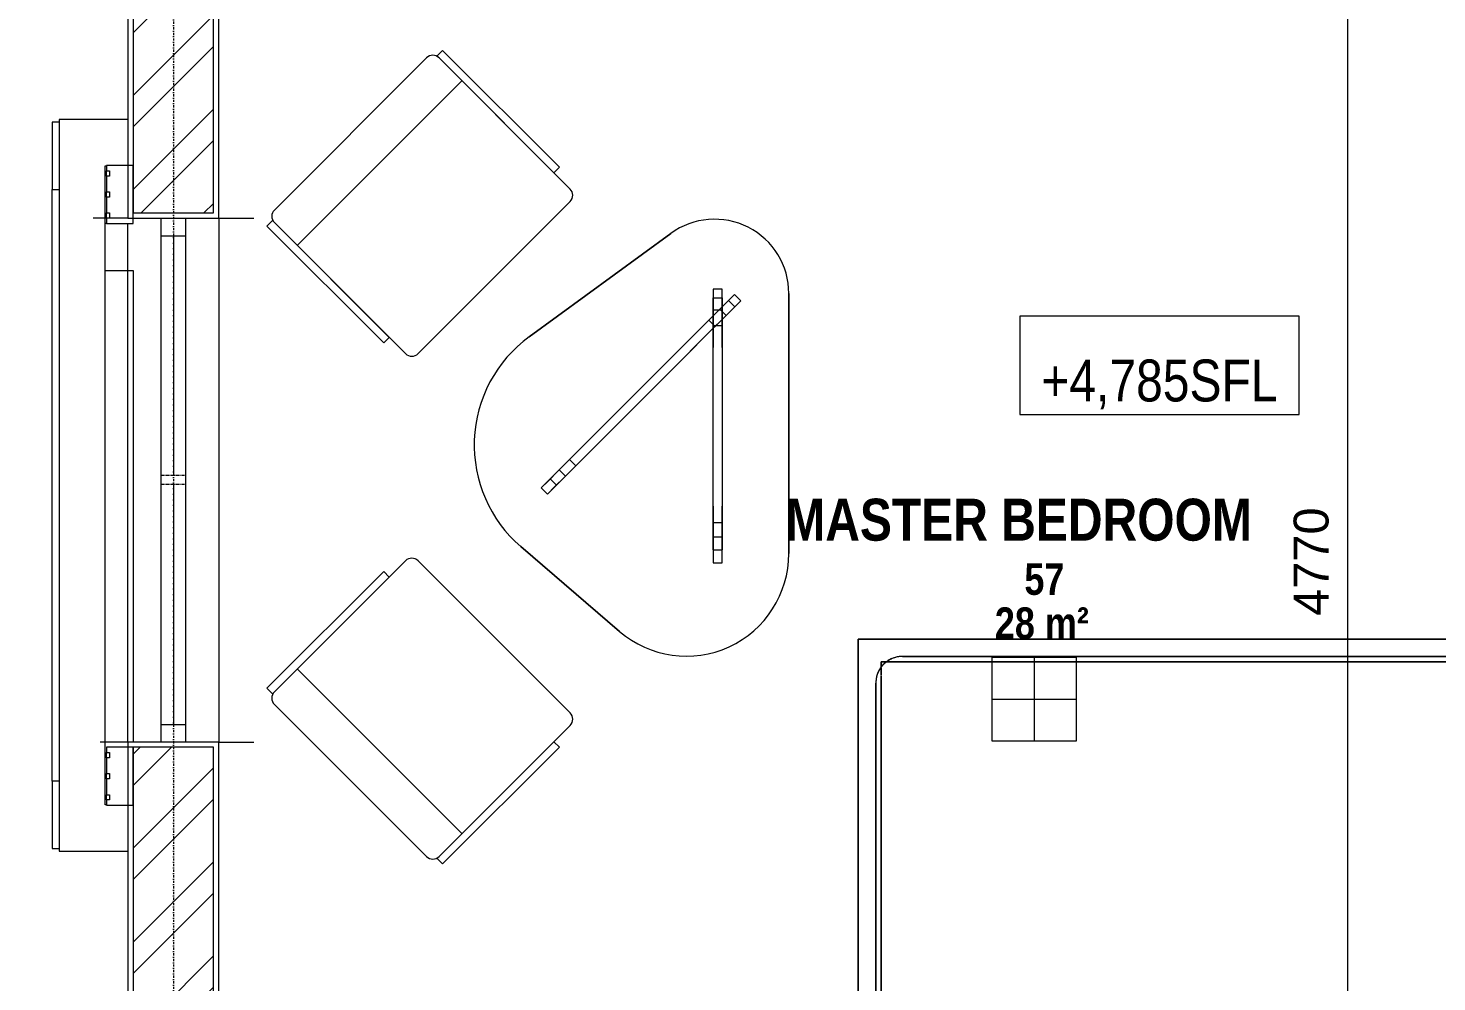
# Model space of a CAD drawing. Header units: millimetres. Extents: x -20313 to 13390, y -15775 to 12805.
# Drawn here: x -12887 to -8853, y 2507 to 5238 of the extents above; entities that cross this region are included whole.
import ezdxf

# ---------------------------------------------------------------- set-up
doc = ezdxf.new("R2010")
doc.units = ezdxf.units.MM
doc.linetypes.add('Centre', pattern=[14.4, 3, -2.2, 7, -2.2])
doc.linetypes.add('Dash dot', pattern=[15.875, 6.35, -4.7625, 0, -4.7625])
for name, color, linetype, lineweight in [('A-ANNO-DIMS', 211, 'Continuous', 9), ('A-ANNO-DIMS-100', 211, 'Continuous', 9), ('A-AREA-IDEN', 2, 'Continuous', 9), ('A-DETL-MBND', 5, 'Continuous', 5), ('A-GENM', 13, 'Continuous', 5), ('A-GLAZ', 151, 'Continuous', 5), ('A-WALL', 113, 'Continuous', 5), ('A-WALL-PATT', 111, 'Continuous', 18), ('G-ANNO-DIMS', 111, 'Continuous', 9), ('I-FURN', 30, 'Continuous', 5), ('I-WALL', 2, 'Continuous', 5), ('S-GRID', 1, 'Continuous', 9)]:
    doc.layers.add(name, color=color, linetype=linetype, lineweight=lineweight)
doc.styles.add('Arial Narrow_1', font='ARIALN.TTF', dxfattribs={"height": 120})
doc.styles.add('Arial Narrow_B', font='ARIALNB.TTF', dxfattribs={"height": 90})
doc.styles.add('Arial Narrow_B_1', font='ARIALNB.TTF', dxfattribs={"height": 120})
doc.styles.add('Arial_3', font='arial.ttf', dxfattribs={"height": 100})
doc.dimstyles.new('Arial_1_0', dxfattribs={"dimscale": 304.8, "dimtxt": 102.02594, "dimasz": 0.328084, "dimexe": 0.328084, "dimexo": 0.0625, "dimgap": 0.082021, "dimtad": 1, "dimdec": 0, "dimzin": 0, "dimdsep": 46, "dimtxsty": 'Arial_3', "dimblk1": 'OBLIQUE', "dimblk2": 'OBLIQUE', "dimsah": 1, "dimcen": 0.09, "dimdle": 0.328084, "dimazin": 0, "dimtfac": 1, "dimtdec": 4, "dimtix": 1, "dimtmove": 0, "dimatfit": 3, "dimfxl": 0.492126, "dimfxlon": 1, "dimtvp": 1, "dimtolj": 1, "dimtzin": 0, "dimarcsym": 2})

# ---------------------------------------------------------------- blocks, each defined once
blk = doc.blocks.new('FUR-5_Beds - 5_King_1820 x 2000-1115784-01_First floor')
at = {"layer": 'I-FURN', "color": 10}
for p, q in [((960, 2150), (-960, 2150)), ((-960, 2150), (-960, 450)), ((-960, 450), (-960, 2150)), ((-960, 2150), (960, 2150)), ((960, 450), (960, 2150)), ((960, 2150), (960, 450)), ((-878.1, 2085), (-895, 2085)), ((-895, 2085), (-895, 2068.1)), ((-895, 2068.1), (-895, 2085)), ((-895, 2085), (-878.1, 2085)), ((-895, 2066.5), (-895, 2047.4)), ((-895, 2047.4), (-895, 2066.5)), ((-834.6, 2085), (-877.2, 2085)), ((-877.2, 2085), (-834.6, 2085)), ((833.8, 2085), (-833.8, 2085)), ((-833.8, 2085), (833.8, 2085)), ((855.3, 2085), (834.5, 2085)), ((834.5, 2085), (855.3, 2085)), ((876.5, 2085), (857.4, 2085)), ((857.4, 2085), (876.5, 2085)), ((895, 2085), (878.1, 2085)), ((878.1, 2085), (895, 2085)), ((895, 2068.1), (895, 2085)), ((895, 2085), (895, 2068.1)), ((895, 2024.6), (895, 2067.2)), ((895, 2067.2), (895, 2024.6)), ((-895, 2045.3), (-895, 2024.5)), ((-895, 2024.5), (-895, 2045.3)), ((-895, 2023.8), (-895, 140.9)), ((-895, 140.9), (-895, 2023.8)), ((895, 595.6), (895, 2023.8)), ((895, 2023.8), (895, 595.6)), ((895, 145.3), (895, 594.9)), ((895, 594.9), (895, 145.3)), ((-1370, 450), (-1410, 450)), ((-1410, 450), (-910, 450)), ((-1410, 450), (-1410, 100)), ((-1410, 450), (-1410, 100)), ((-910, 450), (-1370, 450)), ((-1370, 450), (-960, 450)), ((-960, 450), (-1370, 450)), ((-1370, 450), (-1370, 100)), ((-1370, 450), (-1370, 100)), ((-960, 450), (-910, 450)), ((-910, 450), (-960, 450)), ((-960, 450), (-960, 0)), ((-960, 0), (-960, 450)), ((-910, 100), (-910, 450)), ((-910, 450), (-910, 100)), ((-910, 450), (-910, 100)), ((-910, 450), (-910, 100)), ((910, 450), (1410, 450)), ((960, 450), (910, 450)), ((910, 450), (960, 450)), ((1370, 450), (910, 450)), ((910, 100), (910, 450)), ((910, 450), (910, 100)), ((910, 450), (910, 100)), ((910, 450), (910, 100)), ((1370, 450), (960, 450)), ((960, 450), (1370, 450)), ((960, 0), (960, 450)), ((960, 450), (960, 0)), ((1410, 450), (1370, 450)), ((1370, 450), (1370, 100)), ((1370, 450), (1370, 100)), ((1410, 450), (1410, 100)), ((1410, 450), (1410, 100)), ((-895, 140.9), (-895, 115)), ((-895, 115), (-895, 140.9)), ((895, 140.9), (895, 144.1)), ((895, 144.1), (895, 140.9)), ((895, 115), (895, 140.9)), ((895, 140.9), (895, 115)), ((-1460, 50), (-1460, 100)), ((-1460, 100), (-1460, 0)), ((1460, 100), (-1460, 100)), ((-1410, 100), (-1460, 100)), ((-910, 100), (-1410, 100)), ((-1410, 100), (-1370, 100)), ((-1370, 100), (-1410, 100)), ((-1370, 100), (-960, 100)), ((-960, 100), (-1370, 100)), ((-1370, 100), (-910, 100)), ((-960, 100), (-1370, 100)), ((-960, 100), (-910, 100)), ((-910, 100), (-960, 100)), ((-910, 100), (-960, 100)), ((-833.8, 100), (-910, 100)), ((-895, 115), (-874.3, 115)), ((-874.3, 115), (-895, 115)), ((-874.3, 115), (-870.6, 115)), ((-870.6, 115), (-874.3, 115)), ((-869.6, 115), (-834.4, 115)), ((-834.4, 115), (-869.6, 115)), ((-833.8, 115), (833.8, 115)), ((833.8, 115), (-833.8, 115)), ((833.8, 100), (-833.8, 100)), ((910, 100), (833.8, 100)), ((834.5, 115), (871.1, 115)), ((871.1, 115), (834.5, 115)), ((871.7, 115), (874, 115)), ((874, 115), (871.7, 115)), ((874, 115), (895, 115)), ((895, 115), (874, 115)), ((910, 100), (1370, 100)), ((960, 100), (910, 100)), ((910, 100), (960, 100)), ((1410, 100), (910, 100)), ((960, 100), (910, 100)), ((1370, 100), (960, 100)), ((960, 100), (1370, 100)), ((1370, 100), (960, 100)), ((1370, 100), (1410, 100)), ((1410, 100), (1370, 100)), ((1460, 100), (1410, 100)), ((1460, 0), (1460, 100)), ((1460, 100), (1460, 50)), ((-1460, 0), (-1460, 50)), ((1460, 50), (-1460, 50)), ((1460, 50), (1460, 0)), ((-1044, 0), (-960, 0)), ((-960, 0), (960, 0)), ((960, 0), (1077.2, 0)), ((960, 0), (-960, 0))]:
    blk.add_line(p, q, dxfattribs=at)
at = {"layer": 'I-FURN'}
for p, q in [((150, 2100), (-833.8, 2100)), ((-833.8, 2100), (833.8, 2100)), ((833.8, 2100), (150, 2100)), ((-910, 2023.8), (-910, 800)), ((-910, 800), (-910, 2023.8)), ((910, 595.6), (910, 2023.8)), ((910, 2023.8), (910, 595.6)), ((-900, 800), (-910, 800)), ((-860, 800), (-910, 800)), ((-900, 800), (-900, 166.2)), ((-900, 166.2), (-900, 800)), ((-900, 800), (-885.4, 800)), ((-900, 800), (-885.4, 800)), ((-885.4, 800), (-900, 800)), ((-885, 800), (-835, 800)), ((-885, 800), (-850, 800)), ((-835, 800), (-885, 800)), ((-860, 800), (-835, 800)), ((-835, 800), (-850, 800)), ((-835, 800), (830, 595.6)), ((830, 595.6), (-835, 800)), ((-835, 800), (830, 595.6)), ((830, 595.6), (-835, 800)), ((830, 595.6), (835, 594.9)), ((835, 594.9), (830, 595.6)), ((830, 595.6), (860, 595.6)), ((910, 595.6), (830, 595.6)), ((835, 594.9), (900, 594.9)), ((850, 594.9), (835, 594.9)), ((850, 594.9), (900, 594.9)), ((910, 595.6), (860, 595.6)), ((900, 166.2), (900, 594.9)), ((900, 594.9), (900, 166.2)), ((-790, 550), (-790, 150)), ((-790, 550), (-790, 150)), ((-790, 550), (-40, 550)), ((-40, 150), (-40, 550)), ((-40, 150), (-40, 550)), ((40, 550), (40, 150)), ((40, 550), (40, 150)), ((40, 550), (790, 550)), ((790, 150), (790, 550)), ((790, 150), (790, 550)), ((-40, 150), (-790, 150)), ((790, 150), (40, 150)), ((-833.8, 100), (150, 100)), ((833.8, 100), (-833.8, 100)), ((150, 100), (833.8, 100))]:
    blk.add_line(p, q, dxfattribs=at)
at = {"layer": 'I-FURN', "flags": 128}
for points in [[(-833.8, 2100), (-836.8, 2099.9), (-839.9, 2099.8), (-842.9, 2099.5), (-845.9, 2099), (-848.9, 2098.5), (-851.9, 2097.8), (-854.9, 2097), (-857.8, 2096.1), (-860.6, 2095.1), (-863.5, 2094), (-866.3, 2092.7), (-869, 2091.4), (-871.7, 2089.9), (-874.3, 2088.4), (-876.8, 2086.7), (-879.3, 2084.9), (-881.7, 2083.1), (-884, 2081.1), (-886.3, 2079), (-888.5, 2076.9), (-890.5, 2074.7), (-892.5, 2072.4), (-894.4, 2070), (-896.2, 2067.5), (-897.9, 2065), (-899.5, 2062.4), (-901, 2059.7), (-902.4, 2057), (-903.7, 2054.2), (-904.8, 2051.4), (-905.9, 2048.5), (-906.8, 2045.6), (-907.6, 2042.7), (-908.3, 2039.7), (-908.9, 2036.8), (-909.3, 2033.7), (-909.7, 2030.7), (-909.9, 2027.7), (-910, 2024.6), (-910, 2023.8)], [(910, 2023.8), (909.9, 2026.8), (909.8, 2029.9), (909.5, 2032.9), (909, 2035.9), (908.5, 2038.9), (907.8, 2041.9), (907, 2044.9), (906.1, 2047.8), (905.1, 2050.6), (904, 2053.5), (902.7, 2056.3), (901.4, 2059), (899.9, 2061.7), (898.4, 2064.3), (896.7, 2066.8), (894.9, 2069.3), (893.1, 2071.7), (891.1, 2074), (889, 2076.3), (886.9, 2078.5), (884.7, 2080.5), (882.4, 2082.5), (880, 2084.4), (877.5, 2086.2), (875, 2087.9), (872.4, 2089.5), (869.7, 2091), (867, 2092.4), (864.2, 2093.7), (861.4, 2094.8), (858.5, 2095.9), (855.6, 2096.8), (852.7, 2097.6), (849.7, 2098.3), (846.8, 2098.9), (843.7, 2099.3), (840.7, 2099.7), (837.7, 2099.9), (834.6, 2100), (833.8, 2100)], [(-900, 166.2), (-899.9, 163.6), (-899.8, 160.9), (-899.5, 158.3), (-899.2, 155.7), (-898.7, 153), (-898.1, 150.5), (-897.4, 147.9), (-896.6, 145.4), (-895.8, 142.9), (-894.8, 140.4), (-893.7, 138), (-892.5, 135.6), (-891.2, 133.3), (-889.9, 131), (-888.4, 128.8), (-886.9, 126.7), (-885.3, 124.6), (-883.6, 122.5), (-881.8, 120.6), (-879.9, 118.7), (-878, 116.9), (-876, 115.2), (-873.9, 113.5), (-871.8, 112), (-869.6, 110.5), (-867.3, 109.1), (-865, 107.8), (-862.6, 106.6), (-860.2, 105.5), (-857.8, 104.5), (-855.3, 103.6), (-852.8, 102.8), (-850.2, 102.1), (-847.7, 101.5), (-845.1, 101), (-842.4, 100.6), (-839.8, 100.3), (-837.2, 100.1), (-834.5, 100), (-833.8, 100)], [(833.8, 100), (836.4, 100.1), (839.1, 100.2), (841.7, 100.5), (844.3, 100.8), (847, 101.3), (849.5, 101.9), (852.1, 102.6), (854.6, 103.4), (857.1, 104.2), (859.6, 105.2), (862, 106.3), (864.4, 107.5), (866.7, 108.8), (869, 110.1), (871.2, 111.6), (873.3, 113.1), (875.4, 114.7), (877.5, 116.4), (879.4, 118.2), (881.3, 120.1), (883.1, 122), (884.8, 124), (886.5, 126.1), (888, 128.2), (889.5, 130.4), (890.9, 132.7), (892.2, 135), (893.4, 137.4), (894.5, 139.8), (895.5, 142.2), (896.4, 144.7), (897.2, 147.2), (897.9, 149.8), (898.5, 152.3), (899, 154.9), (899.4, 157.6), (899.7, 160.2), (899.9, 162.8), (900, 165.5), (900, 166.2)]]:
    blk.add_lwpolyline(points, dxfattribs=at)
at = {"layer": 'I-FURN'}
for centre, radius, start, end in [((-833.8, 2023.8), 76.2, 90, 105), ((833.8, 2023.8), 76.2, 0, 90), ((-833.8, 2023.8), 76.2, 105, 180), ((-833.8, 166.2), 66.2, 180, 200.3188), ((833.8, 166.2), 66.2, 339.6303, 0), ((-833.8, 166.2), 66.2, 200.3188, 204.9713), ((-833.8, 166.2), 66.2, 204.9713, 245.5359), ((833.8, 166.2), 66.2, 294.9713, 335.5359), ((833.8, 166.2), 66.2, 335.5359, 339.6303), ((-833.8, 166.2), 66.2, 245.5359, 249.6303), ((-833.8, 166.2), 66.2, 249.6303, 270), ((833.8, 166.2), 66.2, 270, 290.3188), ((833.8, 166.2), 66.2, 290.3188, 294.9713)]:
    blk.add_arc(centre, radius, start, end, dxfattribs=at)
blk = doc.blocks.new('Haworth_Chair_AsterX_XFrame - Aster X-884067-01_First floor')
at = {"layer": 'I-FURN'}
for p, q in [((308, 285.8), (-308, 285.8)), ((-333.4, 268.2), (-355.6, 268.2)), ((-355.6, 268.2), (-355.6, -204.6)), ((-333.4, -204.6), (-333.4, 268.2)), ((-333.4, 260.4), (-333.4, -270.5)), ((333.4, 268.2), (333.4, -204.6)), ((355.6, 268.2), (333.4, 268.2)), ((333.4, -270.5), (333.4, 260.4)), ((355.6, -204.6), (355.6, 268.2)), ((-333.4, 167.6), (333.4, 167.6)), ((-355.6, -204.6), (-333.4, -204.6)), ((333.4, -204.6), (355.6, -204.6)), ((-308, -295.9), (308, -295.9))]:
    blk.add_line(p, q, dxfattribs=at)
for centre, start, end in [((-308, 260.4), 90, 180), ((308, 260.4), 360, 90), ((-308, -270.5), 180, 270), ((308, -270.5), 270, 0)]:
    blk.add_arc(centre, 25.4, start, end, dxfattribs=at)
blk = doc.blocks.new('Haworth_Chair_AsterX_XFrame - Aster X-1090279-01_First floor')
at = {"layer": 'I-FURN'}
for p, q in [((-308, 295.9), (308, 295.9)), ((-333.4, -260.4), (-333.4, 270.5)), ((333.4, 270.5), (333.4, -260.4)), ((-355.6, 204.6), (-333.4, 204.6)), ((-355.6, -268.2), (-355.6, 204.6)), ((-333.4, 204.6), (-333.4, -268.2)), ((333.4, 204.6), (355.6, 204.6)), ((333.4, -268.2), (333.4, 204.6)), ((355.6, 204.6), (355.6, -268.2)), ((-333.4, -167.6), (333.4, -167.6)), ((-333.4, -268.2), (-355.6, -268.2)), ((355.6, -268.2), (333.4, -268.2)), ((308, -285.8), (-308, -285.8))]:
    blk.add_line(p, q, dxfattribs=at)
for centre, start, end in [((-308, 270.5), 90, 180), ((308, 270.5), 0, 90), ((-308, -260.4), 180, 270), ((308, -260.4), 270, 0)]:
    blk.add_arc(centre, 25.4, start, end, dxfattribs=at)
blk = doc.blocks.new('Coffe Table -Noguchi - Coffe Table -Noguchi 2-857568-01_First floor')
at = {"layer": 'I-FURN', "color": 10}
for p, q in [((-372.3, 576), (-615.2, 293.5)), ((-615.2, 293.5), (-372.3, 576)), ((524.3, 146.7), (228.4, 552.1)), ((228.4, 552.1), (524.3, 146.7)), ((-204.5, 518.2), (-222.4, 500.2)), ((-222.4, 500.2), (-221.4, 499.2)), ((-222.4, 500.2), (-222.3, 500.1)), ((-219.3, 497.1), (-222.3, 500.1)), ((-221.4, 499.2), (-208.1, 485.9)), ((-219.3, 497.1), (-204.5, 482.3)), ((-208.1, 485.9), (-196.5, 474.3)), ((-203.4, 517.1), (-204.5, 518.2)), ((-204.3, 518.1), (-204.5, 518.2)), ((-204.3, 518.1), (-201.3, 515)), ((-190.1, 503.8), (-203.4, 517.1)), ((-186.5, 500.2), (-201.3, 515)), ((-178.5, 492.2), (-196.5, 474.3)), ((-178.5, 492.2), (-190.1, 503.8)), ((-152.7, 466.4), (-186.5, 500.2)), ((288.6, 25.1), (-178.5, 492.2)), ((-204.5, 482.3), (-170.6, 448.5)), ((-196.5, 474.3), (159.8, 118)), ((-170.6, 448.5), (-152.7, 466.4)), ((-140.9, 418.7), (-170.6, 448.5)), ((-152.7, 466.4), (-122.9, 436.7)), ((-122.9, 436.7), (-140.9, 418.7)), ((-107.6, 385.4), (-140.9, 418.7)), ((-122.9, 436.7), (-89.6, 403.4)), ((-89.6, 403.4), (-4.5, 318.2)), ((-22.4, 300.2), (-107.6, 385.4)), ((160, 117.8), (-22.4, 300.2)), ((-4.5, 318.2), (178, 135.8)), ((178, 135.8), (231.6, 82.2)), ((160, 117.8), (252.7, 25.1)), ((213.6, 64.2), (160, 117.8)), ((231.6, 82.2), (276.1, 37.6)), ((252.7, 25.1), (213.6, 64.2)), ((-418.8, 25.1), (-418.8, -0.3)), ((-382.1, 25.1), (-418.8, 25.1)), ((-414.3, 25.1), (-418.6, 25.1)), ((-393.4, 25.1), (-414.3, 25.1)), ((-345.6, 25.1), (-393.4, 25.1)), ((-382.1, 25.1), (340, 25.1)), ((-382.1, 25.1), (-382.1, -0.3)), ((-303.5, 25.1), (-345.6, 25.1)), ((-345.6, -0.3), (-345.6, 25.1)), ((-256.4, 25.1), (-303.5, 25.1)), ((-303.5, 25.1), (-303.5, -0.3)), ((-256.4, 25.1), (-135.9, 25.1)), ((-135.9, 25.1), (122, 25.1)), ((122, 25.1), (197.8, 25.1)), ((260.8, 25.1), (197.8, 25.1)), ((252.7, 25.1), (278.1, -0.3)), ((258.1, 19.7), (252.7, 25.1)), ((263.6, 25.1), (258.1, 19.7)), ((278.1, -0.3), (258.1, 19.7)), ((305.3, 25.1), (260.8, 25.1)), ((260.8, 25.1), (260.8, -0.3)), ((276.1, 37.6), (263.6, 25.1)), ((276.1, 37.6), (288.6, 25.1)), ((288.6, 25.1), (307.5, 6.2)), ((314, -0.3), (288.6, 25.1)), ((307.5, 6.2), (301, -0.3)), ((346.6, 25.1), (305.3, 25.1)), ((305.3, 25.1), (305.3, -0.3)), ((307.5, 6.2), (314, -0.3)), ((365, 25.1), (340, 25.1)), ((340, 25.1), (340, -0.3)), ((356.9, 25.1), (346.6, 25.1)), ((362.7, 25.1), (356.9, 25.1)), ((363.7, 25.1), (362.7, 25.1)), ((365, -0.3), (365, 25.1)), ((-418.8, -0.3), (-382.1, -0.3)), ((-418.6, -0.3), (-414.3, -0.3)), ((-414.3, -0.3), (-393.4, -0.3)), ((-393.4, -0.3), (-345.6, -0.3)), ((340, -0.3), (-382.1, -0.3)), ((-345.6, -0.3), (-303.5, -0.3)), ((-303.5, -0.3), (-256.4, -0.3)), ((-224.3, -0.3), (-256.4, -0.3)), ((-168.7, -0.3), (-224.3, -0.3)), ((-135.9, -0.3), (-168.7, -0.3)), ((122, -0.3), (-135.9, -0.3)), ((149.5, -0.3), (122, -0.3)), ((197.8, -0.3), (149.5, -0.3)), ((197.8, -0.3), (260.8, -0.3)), ((260.8, -0.3), (305.3, -0.3)), ((278.1, -0.3), (314.1, -36.3)), ((289.6, -11.8), (278.1, -0.3)), ((301, -0.3), (289.6, -11.8)), ((318.8, -41), (289.6, -11.8)), ((305.3, -0.3), (346.6, -0.3)), ((314, -0.3), (336.8, -23)), ((332.1, -18.4), (314, -0.3)), ((332.1, -18.4), (314.1, -36.3)), ((314.1, -36.3), (323.1, -45.3)), ((331.8, -54), (349.7, -36)), ((341.1, -27.3), (332.1, -18.4)), ((348.2, -34.4), (336.8, -23)), ((340, -0.3), (365, -0.3)), ((347, -33.3), (341.1, -27.3)), ((346.6, -0.3), (362.7, -0.3)), ((348.6, -34.8), (347, -33.3)), ((348.2, -34.4), (348.8, -35.1)), ((349.7, -36), (348.8, -35.1)), ((362.7, -0.3), (363.7, -0.3)), ((318.8, -41), (329.5, -51.7)), ((323.1, -45.3), (329, -51.2)), ((330.9, -53.1), (330.2, -52.4)), ((330.9, -53.1), (331.8, -54)), ((-392.6, -191.3), (352.5, -191.3)), ((352.5, -191.3), (-392.6, -191.3))]:
    blk.add_line(p, q, dxfattribs=at)
for centre, radius, start, end in [((-81.5, 326), 383.6, 36.1246, 139.316), ((-81.5, 326), 383.6, 36.1246, 139.316), ((-392.6, 102.2), 293.5, 139.316, 270), ((-392.6, 102.2), 293.5, 139.316, 270), ((352.5, 21.3), 212.6, 270, 36.1246), ((352.5, 21.3), 212.6, 270, 36.1246)]:
    blk.add_arc(centre, radius, start, end, dxfattribs=at)
blk = doc.blocks.new('Casement - 2L - 1500 X 1800-1172774-01_First floor')
at = {"layer": 'A-GLAZ'}
for p, q in [((-423.8, 130), (-423.8, 210)), ((1076.2, 130), (1076.2, 230)), ((-423.8, 35), (-373.8, 35)), ((-373.8, 35), (1026.2, 35)), ((-373.8, 35), (-373.8, -35)), ((313.2, 0), (-373.8, 0)), ((-373.8, 0), (-373.8, -15)), ((1026.2, 0), (339.2, 0)), ((1026.2, 35), (1026.2, -35)), ((1026.2, 35), (1076.2, 35)), ((-373.8, -35), (-423.8, -35)), ((1026.2, -35), (-373.8, -35)), ((1076.2, -35), (1026.2, -35)), ((-423.8, -130), (-423.8, -230)), ((1076.2, -130), (1076.2, -230))]:
    blk.add_line(p, q, dxfattribs=at)
at = {"layer": 'A-GLAZ', "linetype": 'Centre'}
for p, q in [((313.2, -35), (313.2, 35)), ((339.2, -35), (339.2, 35))]:
    blk.add_line(p, q, dxfattribs=at)
blk = doc.blocks.new('hood 6 - hood 1-1195094-01_First floor')
at = {"layer": 'A-GENM'}
for p, q in [((4553, 12955.1), (2458.8, 12886.2)), ((4559.5, 12757.7), (4553, 12955.1)), ((2458.8, 12886.2), (2465.3, 12688.8)), ((2595.5, 12758.2), (4424.9, 12818.3)), ((2595.5, 12758.2), (4125.1, 12808.4)), ((4125.1, 12808.4), (4127.7, 12728.5)), ((4259.9, 12809.8), (4259.8, 12812.9)), ((4275, 12810.3), (4290, 12810.8)), ((4335.3, 12812.3), (4350.3, 12812.8)), ((4395.6, 12814.3), (4410.6, 12814.8)), ((4424.9, 12818.3), (4425, 12815.3)), ((2595.6, 12755.1), (2595.5, 12758.2)), ((2595.6, 12755.1), (2595.5, 12758.2)), ((2609.9, 12755.6), (2624.9, 12756.1)), ((2670.2, 12757.6), (2685.2, 12758.1)), ((2730.5, 12759.6), (2745.5, 12760.1)), ((4127.7, 12728.5), (2778.2, 12684.1))]:
    blk.add_line(p, q, dxfattribs=at)
at = {"layer": 'A-GENM', "lineweight": 9}
for p, q in [((4275, 12810.3), (4259.9, 12809.8)), ((4259.9, 12809.8), (4262.4, 12732.9)), ((4275.3, 12801.6), (4275, 12810.3)), ((4290.3, 12802.1), (4275.3, 12801.6)), ((4335.3, 12812.3), (4290, 12810.8)), ((4290, 12810.8), (4290.3, 12802.1)), ((4335.6, 12803.5), (4335.3, 12812.3)), ((4350.6, 12804), (4335.6, 12803.5)), ((4395.6, 12814.3), (4350.3, 12812.8)), ((4350.3, 12812.8), (4350.6, 12804)), ((4395.9, 12805.5), (4395.6, 12814.3)), ((4410.9, 12806), (4395.9, 12805.5)), ((4425.8, 12815.3), (4410.6, 12814.8)), ((4410.6, 12814.8), (4410.9, 12806)), ((4428.3, 12738.4), (4425.8, 12815.3)), ((2609.9, 12755.6), (2594.7, 12755.1)), ((2594.7, 12755.1), (2597.3, 12678.2)), ((2610.2, 12746.8), (2609.9, 12755.6)), ((2625.2, 12747.3), (2610.2, 12746.8)), ((2670.2, 12757.6), (2624.9, 12756.1)), ((2624.9, 12756.1), (2625.2, 12747.3)), ((2670.5, 12748.8), (2670.2, 12757.6)), ((2685.5, 12749.3), (2670.5, 12748.8)), ((2730.5, 12759.6), (2685.2, 12758.1)), ((2685.2, 12758.1), (2685.5, 12749.3)), ((2730.8, 12750.8), (2730.5, 12759.6)), ((2745.8, 12751.3), (2730.8, 12750.8)), ((2760.7, 12760.6), (2745.5, 12760.1)), ((2745.5, 12760.1), (2745.8, 12751.3)), ((2763.2, 12683.6), (2760.7, 12760.6)), ((4262.4, 12732.9), (4428.3, 12738.4)), ((2597.3, 12678.2), (2763.2, 12683.6))]:
    blk.add_line(p, q, dxfattribs=at)
blk = doc.blocks.new('hood 7 - hood 1-1195345-01_First floor')
at = {"layer": 'A-DETL-MBND'}
for p, q in [((2658.4, 12912.8), (4352, 12968.5)), ((4544.9, 12974.8), (4352, 12968.5)), ((4352, 12968.5), (4352.6, 12948.5)), ((4545.5, 12954.8), (4544.9, 12974.8)), ((2658.4, 12912.8), (2465.4, 12906.5)), ((2659, 12892.8), (2658.4, 12912.8)), ((2465.4, 12906.5), (2466.1, 12886.5))]:
    blk.add_line(p, q, dxfattribs=at)
blk = doc.blocks.new('Room Tag B - Medium_rfaX - Name and Number-1261570-01_First floor')
at = {"layer": 'A-AREA-IDEN'}
for p, q in [((-2.752, -5.004), (-2.752, -2.604)), ((-2.752, -2.604), (-0.352, -2.604)), ((-1.552, -2.604), (-1.552, -5.004)), ((-0.352, -2.604), (-0.352, -5.004)), ((-2.752, -3.804), (-0.352, -3.804)), ((-0.352, -5.004), (-2.752, -5.004))]:
    blk.add_line(p, q, dxfattribs=at)
blk = doc.blocks.new('DIMBLOCK254-01_First floor')
at = {"layer": 'A-ANNO-DIMS-100', "transparency": 16777216}
for p, q in [((-9108.5, 6093.5), (-9158.5, 6143.5)), ((-9108.5, 6093.5), (-9258.5, 6093.5)), ((-9108.5, 1323.5), (-9108.5, 6093.5)), ((-9108.5, 6093.5), (-9058.5, 6043.5)), ((-9108.5, 6093.5), (-9008.5, 6093.5)), ((-9108.5, 1323.5), (-9158.5, 1373.5)), ((-9108.5, 1323.5), (-9258.5, 1323.5)), ((-9108.5, 1323.5), (-9058.5, 1273.5)), ((-9108.5, 1323.5), (-9008.5, 1323.5))]:
    blk.add_line(p, q, dxfattribs=at)
at = {"layer": 'A-ANNO-DIMS-100', "color": 0, "transparency": 16777216, "insert": (-9263.3, 3554.6), "char_height": 100, "width": 369.177, "attachment_point": 1, "rotation": 90, "line_spacing_factor": 0.941778, "style": 'Arial_3'}
blk.add_mtext('4770', dxfattribs=at)
blk = doc.blocks.new('_Oblique')
at = {"color": 0, "linetype": 'ByBlock', "lineweight": -2}
blk.add_line((-0.5, -0.5), (0.5, 0.5), dxfattribs=at)
blk = doc.blocks.new('Spot Elevations - _-1243852-01_First floor')
at = {"layer": 'G-ANNO-DIMS'}
for p, q in [((-4, 0), (-4, 2.8125)), ((-4, 2.8125), (4, 2.8125)), ((4, 2.8125), (4, 0)), ((4, 0), (-4, 0))]:
    blk.add_line(p, q, dxfattribs=at)

msp = doc.modelspace()

# ---------------------------------------------------------------- hatches: boundary and pattern name
at = {"layer": 'A-WALL-PATT', "lineweight": 5}
h = msp.add_hatch(dxfattribs=at)
h.set_pattern_fill('FP_1', color=256, style=0, pattern_type=2)
h.set_pattern_definition([(45, (-8404.18, -5860.1), (-134.7038, 134.7038), []), (45, (-8314.37, -5860.1), (-134.7038, 134.7038), [])])
h.paths.add_polyline_path([(-12502.8, 1093.5), (-12356, 1093.5), (-12356, 3178.5), (-12586, 3178.5), (-12586, 1093.5)])
h.paths.add_polyline_path([(-12586, 4708.5), (-12356, 4708.5), (-12356, 6093.5), (-12586, 6093.5), (-12586, 4752.6)])

# ---------------------------------------------------------------- linework, layer by layer
at = {"layer": 'A-WALL', "lineweight": 18}
for p, q in [((-12586, 6323.5), (-12586, 4708.5)), ((-12356, 4708.5), (-12356, 6093.5)), ((-12586, 4708.5), (-12356, 4708.5)), ((-12586, 3178.5), (-12586, 1393.5)), ((-12356, 3178.5), (-12586, 3178.5)), ((-12356, 1323.5), (-12356, 3178.5))]:
    msp.add_line(p, q, dxfattribs=at)
at = {"layer": 'I-WALL', "lineweight": 18}
for p, q in [((-12601, 6338.5), (-12601, 4693.5)), ((-12341, 4693.5), (-12341, 6078.5)), ((-12601, 4693.5), (-12341, 4693.5)), ((-12601, 3193.5), (-12601, 1408.5)), ((-12341, 3193.5), (-12601, 3193.5)), ((-12341, 1338.5), (-12341, 3193.5))]:
    msp.add_line(p, q, dxfattribs=at)
at = {"layer": 'I-WALL'}
for p, q in [((-12341, 4693.5), (-12341, 3193.5)), ((-12601, 3193.5), (-12601, 4678.5))]:
    msp.add_line(p, q, dxfattribs=at)
at = {"layer": 'S-GRID', "linetype": 'Dash dot', "lineweight": 18}
msp.add_line((-12471, 9010.6), (-12471, -11991.6), dxfattribs=at)

# ---------------------------------------------------------------- block references
at = {"layer": 'A-AREA-IDEN', "xscale": 99.99999999999994, "yscale": 99.99999999999994, "zscale": 99.99999999999994}
msp.add_blockref('Room Tag B - Medium_rfaX - Name and Number-1261570-01_First floor', (-9851, 3696.7), dxfattribs=at)
at = {"layer": 'A-DETL-MBND', "rotation": 88.11700695989701}
msp.add_blockref('hood 7 - hood 1-1195345-01_First floor', (0, 0), dxfattribs=at)
at = {"layer": 'A-GENM', "rotation": 88.11700695989701}
msp.add_blockref('hood 6 - hood 1-1195094-01_First floor', (0, 0), dxfattribs=at)
at = {"layer": 'A-GLAZ', "rotation": 90.00000000000001}
msp.add_blockref('Casement - 2L - 1500 X 1800-1172774-01_First floor', (-12471, 3617.3), dxfattribs=at)
at = {"layer": 'G-ANNO-DIMS', "extrusion": (0, 0, -1), "xscale": 99.99999999999994, "yscale": 99.99999999999994, "zscale": 99.99999999999994}
msp.add_blockref('Spot Elevations - _-1243852-01_First floor', (9647.5, 4131.8), dxfattribs=at)
at = {"layer": 'I-FURN', "color": 254}
for name, p, rotation in [('Haworth_Chair_AsterX_XFrame - Aster X-1090279-01_First floor', (-11761.9, 4732.7), 225), ('Haworth_Chair_AsterX_XFrame - Aster X-884067-01_First floor', (-11761.9, 3285.5), 134.9999999999999)]:
    msp.add_blockref(name, p, dxfattribs=dict(at, rotation=rotation))
at = {"layer": 'I-FURN', "color": 10, "rotation": 89.99999999999972}
msp.add_blockref('Coffe Table -Noguchi - Coffe Table -Noguchi 2-857568-01_First floor', (-10900, 4125.5), dxfattribs=at)
at = {"layer": 'I-FURN', "color": 10}
msp.add_blockref('FUR-5_Beds - 5_King_1820 x 2000-1115784-01_First floor', (-9549.8, 1338.5), dxfattribs=at)

# ---------------------------------------------------------------- texts
at = {"layer": 'A-AREA-IDEN', "attachment_point": 1}
for s, insert, char_height, width, style in [('MASTER BEDROOM', (-10718.9, 3890.2), 120, 1723.628, 'Arial Narrow_B_1'), ('57', (-10034.3, 3705), 90, 144.304, 'Arial Narrow_B'), ('28 m²', (-10118.8, 3579), 90, 328.692, 'Arial Narrow_B')]:
    msp.add_mtext(s, dxfattribs=dict(at, insert=insert, char_height=char_height, width=width, style=style))
at = {"layer": 'G-ANNO-DIMS', "insert": (-9985.8, 4288.8), "char_height": 120, "width": 812.014, "attachment_point": 1, "line_spacing_factor": 0.974696, "style": 'Arial Narrow_1'}
msp.add_mtext('+4,785SFL', dxfattribs=at)

# ---------------------------------------------------------------- dimensions: what is measured, and where the dimension line sits
at = {"layer": 'A-ANNO-DIMS'}
dim = msp.add_linear_dim(base=(-9108.5, 6093.5), p1=(-9258.5, 1323.5), p2=(-9258.5, 6093.5), angle=90, dimstyle='Arial_1_0', override={"dimpost": '<>', "dimfxl": 4770}, dxfattribs=at)
dim.commit()
dim.dimension.update_dxf_attribs({"geometry": 'DIMBLOCK254-01_First floor', "text_midpoint": (-9184.6, 3708.5)})

doc.saveas('drawing.dxf')
